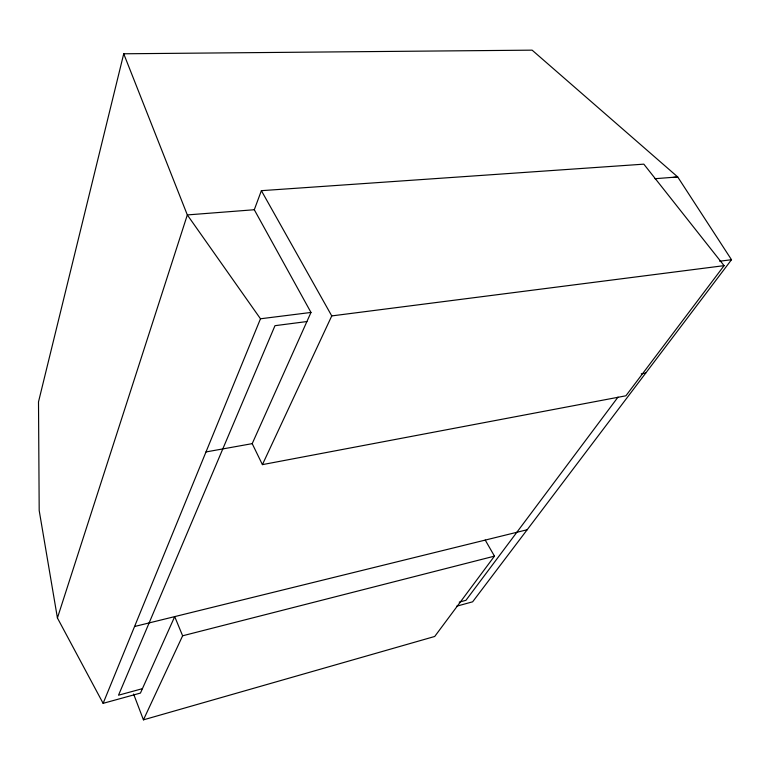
<?xml version="1.0" encoding="UTF-8"?>
<svg xmlns="http://www.w3.org/2000/svg" width="770" height="770" viewBox="0 0 770 770"><rect width="100%" height="100%" fill="white"/><g stroke="black" fill="none" stroke-linecap="round" stroke-linejoin="round"><path stroke-width="1.16" d="M456.649 606.202L472.636 601.813L731.5 259.721L677.706 176.946L532.128 50.156L123.729 53.785L38.5 401.892L39.193 510.539L57.423 617.973L103.122 703.337L140.438 693.077L174.703 616.616L182.625 635.789L143.441 719.844L434.713 636.472L494.465 556.142L485.235 540.078M57.423 617.973L187.322 214.926L123.729 53.785M254.292 209.738L261.377 190.671L643.826 164.154L724.079 265.65L625.885 395.799L262.416 464.628L252.204 443.645L310.984 312.447L254.292 209.738L187.322 214.926L260.481 318.78L103.122 703.337M262.416 464.628L331.755 315.912L261.377 190.671M618.012 397.118L465.937 600.311L459.228 602.14M142.421 688.669L118.522 695.204L274.977 325.681L306.903 321.552M182.625 635.789L494.465 556.142M134.558 626.51L527.171 529.75M205.994 451.942L252.204 443.645M641.246 373.864L645.741 373.055M331.755 315.912L724.079 265.65M260.481 318.78L310.984 312.447M719.661 261.213L731.5 259.721M672.932 177.495L677.706 176.946L654.972 178.707M133.605 694.03L143.441 719.844"/></g></svg>
